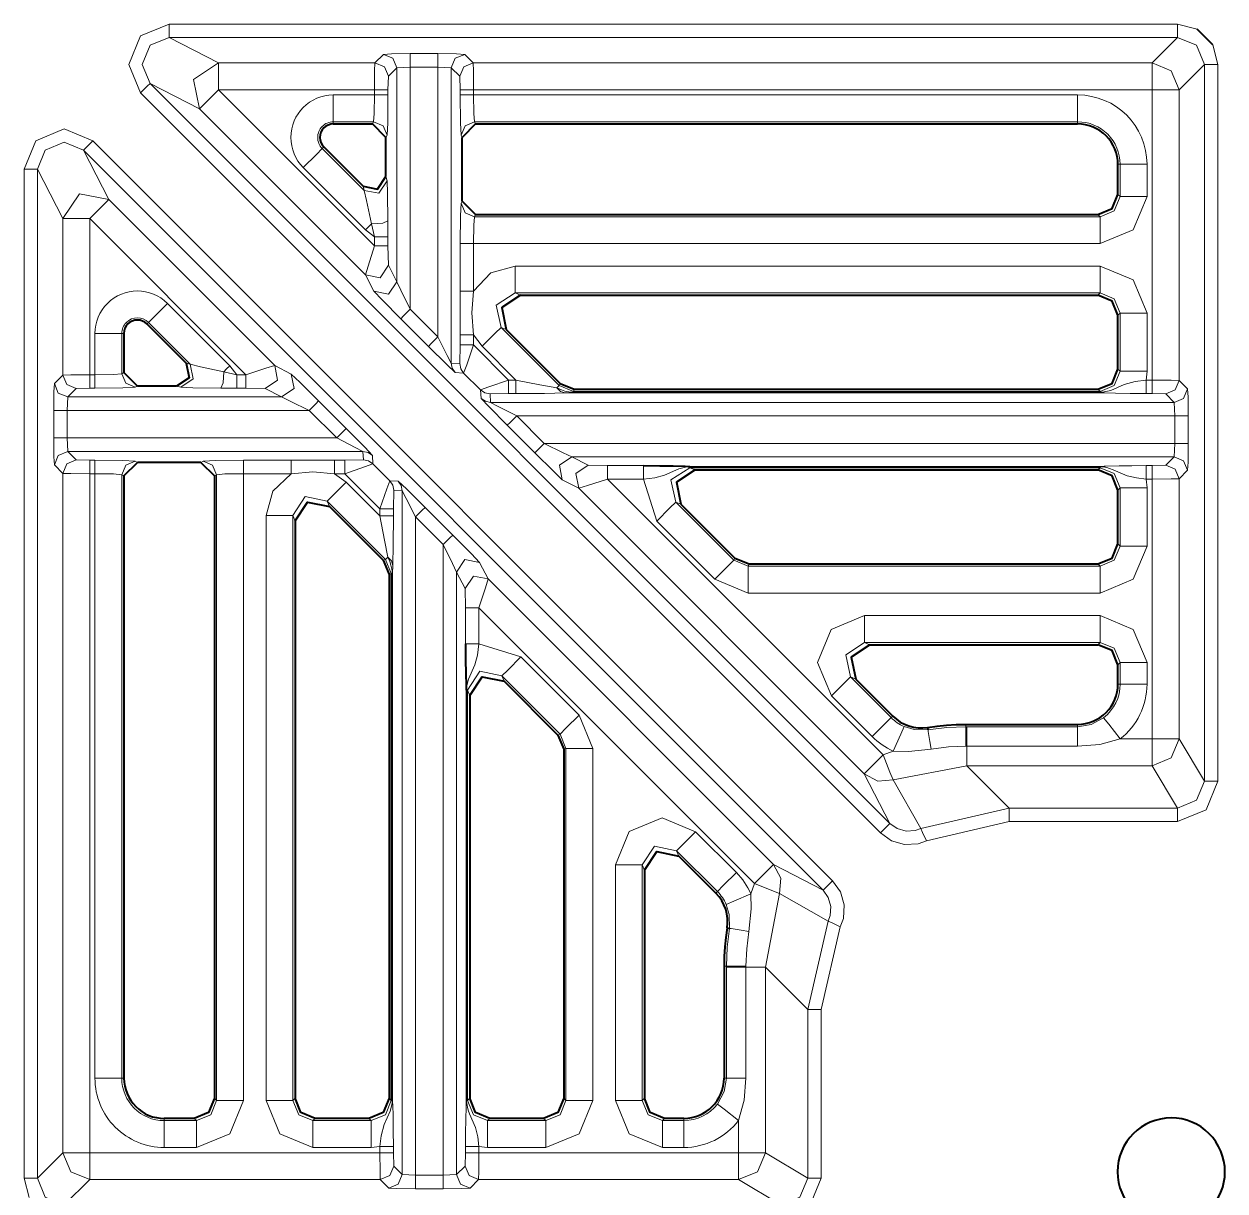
# Model space of a CAD drawing. Header units: millimetres. Extents: x 0 to 2941, y -405 to 1422.
# Drawn here: x 516.38 to 561.07, y 837.47 to 880.88 of the extents above; entities that cross this region are included whole.
import ezdxf

# ---------------------------------------------------------------- set-up
doc = ezdxf.new("R2010")
doc.units = ezdxf.units.MM
doc.layers.add('FINE', color=9, linetype='Continuous')
doc.layers.add('OUTLINE', color=7, linetype='Continuous')

msp = doc.modelspace()

# ---------------------------------------------------------------- linework, layer by layer
at = {"layer": 'FINE', "lineweight": 9}
for p, q in [((559.304, 880.877), (560.031, 880.689)), ((558.36, 879.434), (559.304, 880.377)), ((530.751, 879.775), (531.777, 879.775)), ((532.777, 879.749), (533.092, 879.434)), ((530.252, 879.249), (529.936, 878.934)), ((530.751, 879.274), (530.252, 879.249)), ((530.252, 871.292), (530.252, 879.249)), ((530.751, 879.274), (530.751, 870.268)), ((531.777, 869.242), (531.777, 879.274)), ((533.092, 879.434), (558.36, 879.434)), ((560.304, 879.378), (559.36, 878.434)), ((529.936, 878.934), (529.923, 878.434)), ((532.605, 878.434), (532.592, 878.934)), ((527.888, 878.238), (529.424, 878.238)), ((529.923, 878.434), (529.923, 878.238)), ((532.605, 878.238), (532.605, 878.434)), ((533.105, 878.434), (533.105, 878.238)), ((558.36, 878.434), (533.105, 878.434)), ((533.105, 878.238), (555.585, 878.238)), ((559.36, 878.434), (559.36, 867.621)), ((529.083, 871.55), (522.906, 877.727)), ((529.386, 877.24), (527.888, 877.24)), ((527.888, 877.24), (527.888, 877.159)), ((529.346, 877.159), (529.386, 877.24)), ((555.585, 877.24), (533.142, 877.24)), ((533.142, 877.24), (533.183, 877.159)), ((555.585, 877.159), (555.585, 877.24)), ((529.886, 876.74), (529.845, 876.658)), ((532.683, 876.658), (532.642, 876.74)), ((518.587, 876.183), (546.112, 848.658)), ((527.535, 876.305), (527.477, 876.247)), ((527.477, 876.247), (529.033, 874.691)), ((516.38, 875.477), (516.38, 837.953)), ((516.88, 875.477), (517.823, 873.643)), ((516.88, 837.953), (516.88, 875.477)), ((529.087, 873.225), (526.771, 875.541)), ((557.166, 875.659), (557.085, 875.659)), ((557.166, 874.461), (557.166, 875.659)), ((558.165, 875.659), (558.165, 874.461)), ((529.033, 874.691), (528.993, 874.847)), ((557.085, 874.542), (557.166, 874.461)), ((532.642, 874.212), (532.683, 874.294)), ((517.823, 873.643), (517.823, 867.821)), ((518.823, 873.643), (524.633, 867.833)), ((518.823, 867.833), (518.823, 873.643)), ((529.424, 872.962), (529.087, 873.225)), ((529.424, 872.962), (529.31, 873.448)), ((529.921, 873.56), (529.923, 872.962)), ((529.923, 872.962), (529.923, 872.624)), ((529.923, 872.624), (529.936, 871.904)), ((532.605, 870.941), (532.605, 872.713)), ((556.417, 872.713), (533.105, 872.713)), ((529.936, 871.904), (530.252, 871.292)), ((534.658, 871.873), (556.417, 871.873)), ((529.398, 870.938), (529.083, 871.55)), ((556.417, 870.875), (534.658, 870.875)), ((534.658, 870.875), (534.854, 870.794)), ((556.336, 870.794), (556.417, 870.875)), ((524.032, 868.17), (521.716, 870.486)), ((530.751, 870.268), (531.777, 869.242)), ((557.166, 870.126), (557.085, 870.045)), ((557.166, 867.961), (557.166, 870.126)), ((520.952, 869.722), (521.01, 869.78)), ((521.01, 869.78), (522.566, 868.223)), ((531.424, 868.889), (530.398, 869.915)), ((520.017, 869.369), (520.099, 869.369)), ((520.017, 867.871), (520.017, 869.369)), ((532.605, 868.942), (532.605, 869.322)), ((533.422, 868.89), (533.105, 869.322)), ((534.325, 869.515), (534.128, 869.596)), ((534.128, 869.596), (536.293, 867.432)), ((532.592, 868.248), (532.605, 868.942)), ((532.277, 868.267), (532.592, 868.248)), ((517.823, 867.821), (517.508, 867.505)), ((520.099, 867.911), (520.017, 867.871)), ((522.566, 868.223), (522.41, 868.264)), ((524.295, 867.833), (523.809, 867.947)), ((524.295, 867.833), (524.032, 868.17)), ((524.633, 867.833), (524.295, 867.833)), ((526.319, 867.859), (525.707, 868.174)), ((532.738, 867.895), (532.423, 867.913)), ((533.366, 867.268), (532.738, 867.895)), ((557.085, 868.043), (557.166, 867.961)), ((558.165, 867.961), (558.134, 867.634)), ((520.517, 867.371), (520.599, 867.412)), ((522.056, 867.412), (522.213, 867.371)), ((536.293, 867.432), (536.327, 867.513)), ((536.293, 867.432), (536.823, 867.212)), ((559.36, 867.621), (559.675, 867.306)), ((517.982, 866.506), (518.008, 867.005)), ((518.823, 867.333), (519.019, 867.333)), ((523.697, 867.336), (524.295, 867.333)), ((524.295, 867.333), (524.633, 867.333)), ((524.633, 867.333), (525.353, 867.321)), ((525.353, 867.321), (525.965, 867.005)), ((533.384, 866.952), (533.366, 867.268)), ((534.413, 867.134), (533.719, 867.121)), ((533.719, 867.121), (533.737, 866.806)), ((534.678, 867.134), (534.413, 867.134)), ((536.856, 867.293), (536.823, 867.212)), ((536.823, 867.212), (556.417, 867.212)), ((536.823, 867.18), (556.417, 867.18)), ((556.417, 867.163), (536.823, 867.163)), ((556.417, 867.212), (556.336, 867.293)), ((559.175, 866.806), (558.86, 867.121)), ((517.483, 866.506), (517.483, 865.48)), ((517.982, 866.506), (526.989, 866.506)), ((517.982, 865.48), (517.982, 866.506)), ((526.989, 866.506), (528.015, 865.48)), ((528.368, 865.833), (527.343, 866.859)), ((559.175, 866.806), (533.737, 866.806)), ((559.201, 866.306), (559.175, 866.806)), ((534.713, 866.306), (559.201, 866.306)), ((559.201, 865.281), (559.201, 866.306)), ((559.701, 866.306), (559.701, 865.281)), ((535.385, 864.927), (534.359, 865.953)), ((528.015, 865.48), (517.982, 865.48)), ((518.008, 864.98), (517.982, 865.48)), ((559.201, 865.281), (535.739, 865.281)), ((559.175, 864.781), (559.201, 865.281)), ((518.008, 864.98), (528.99, 864.98)), ((518.323, 864.665), (518.008, 864.98)), ((529.362, 864.518), (529.344, 864.834)), ((536.763, 864.781), (559.175, 864.781)), ((536.763, 864.781), (537.375, 864.466)), ((558.86, 864.465), (559.175, 864.781)), ((517.508, 864.48), (517.823, 864.165)), ((518.823, 864.652), (518.323, 864.665)), ((519.019, 864.652), (518.823, 864.652)), ((520.599, 864.574), (520.517, 864.615)), ((523.046, 864.615), (522.964, 864.574)), ((526.316, 864.652), (524.543, 864.652)), ((529.989, 863.891), (529.362, 864.518)), ((537.375, 864.466), (538.095, 864.452)), ((538.095, 864.452), (539.435, 864.452)), ((541.158, 864.424), (556.417, 864.424)), ((541.158, 864.375), (541.354, 864.293)), ((556.417, 864.375), (541.158, 864.375)), ((556.336, 864.293), (556.417, 864.375)), ((559.675, 864.281), (559.36, 863.966)), ((517.823, 864.165), (517.823, 838.897)), ((518.823, 864.152), (519.019, 864.152)), ((518.823, 838.897), (518.823, 864.152)), ((519.019, 864.152), (519.019, 841.672)), ((520.017, 841.672), (520.017, 864.115)), ((520.017, 864.115), (520.099, 864.074)), ((523.464, 864.074), (523.545, 864.115)), ((523.545, 864.115), (523.545, 840.84)), ((524.543, 840.84), (524.543, 864.152)), ((524.543, 864.152), (526.316, 864.152)), ((528.367, 863.835), (527.935, 864.152)), ((529.623, 862.579), (528.367, 863.835)), ((530.304, 863.873), (529.989, 863.891)), ((537.021, 863.612), (536.409, 863.927)), ((539.922, 862.39), (539.435, 863.953)), ((558.134, 863.953), (558.165, 863.626)), ((559.36, 863.966), (559.36, 854.286)), ((530.123, 862.844), (530.136, 863.538)), ((530.136, 863.538), (530.451, 863.52)), ((530.451, 838.082), (530.451, 863.52)), ((547.644, 852.989), (537.021, 863.612)), ((557.166, 863.626), (557.085, 863.545)), ((557.166, 861.461), (557.166, 863.626)), ((558.165, 863.626), (558.165, 861.461)), ((527.742, 862.932), (527.661, 863.129)), ((527.661, 863.129), (529.826, 860.964)), ((540.825, 863.015), (540.628, 863.096)), ((540.628, 863.096), (542.793, 860.932)), ((525.384, 862.599), (525.384, 840.84)), ((526.382, 862.599), (526.464, 862.403)), ((526.382, 840.84), (526.382, 862.599)), ((529.623, 862.844), (529.623, 862.579)), ((530.123, 862.579), (530.123, 862.844)), ((530.951, 862.544), (530.951, 838.056)), ((530.951, 862.544), (531.976, 861.518)), ((532.33, 861.872), (531.304, 862.898)), ((542.087, 860.225), (539.922, 862.39)), ((531.976, 838.056), (531.976, 861.518)), ((557.085, 861.543), (557.166, 861.461)), ((529.826, 860.964), (529.744, 860.93)), ((529.826, 860.964), (530.045, 860.434)), ((533.645, 860.236), (533.33, 860.848)), ((542.793, 860.932), (542.827, 861.013)), ((542.793, 860.932), (543.323, 860.712)), ((543.356, 860.794), (543.323, 860.712)), ((543.323, 860.712), (556.417, 860.712)), ((556.417, 860.712), (556.336, 860.794)), ((529.964, 860.401), (530.045, 860.434)), ((530.045, 860.434), (530.045, 840.84)), ((530.077, 860.434), (530.077, 840.84)), ((530.094, 840.84), (530.094, 860.434)), ((532.476, 860.495), (532.476, 838.082)), ((532.476, 860.495), (532.791, 859.882)), ((544.267, 849.613), (533.645, 860.236)), ((543.323, 859.714), (542.087, 860.225)), ((532.791, 859.882), (532.804, 859.162)), ((556.417, 859.714), (543.323, 859.714)), ((532.804, 859.162), (532.804, 857.822)), ((547.658, 858.874), (556.417, 858.874)), ((534.867, 857.335), (533.304, 857.822)), ((547.658, 857.875), (547.854, 857.793)), ((556.417, 857.875), (547.658, 857.875)), ((556.336, 857.793), (556.417, 857.875)), ((537.032, 855.17), (534.867, 857.335)), ((558.165, 857.126), (558.165, 856.328)), ((534.242, 856.432), (534.161, 856.629)), ((534.161, 856.629), (536.326, 854.464)), ((557.085, 856.328), (557.166, 856.328)), ((532.882, 856.099), (532.964, 855.903)), ((532.882, 840.84), (532.882, 856.099)), ((547.941, 854.372), (546.422, 855.89)), ((537.544, 853.934), (537.032, 855.17)), ((548.647, 855.078), (548.704, 855.135)), ((536.326, 854.464), (536.244, 854.43)), ((536.326, 854.464), (536.545, 853.934)), ((551.424, 854.828), (551.424, 854.742)), ((551.424, 854.742), (551.462, 854.742)), ((551.462, 854.015), (551.422, 854.015)), ((555.585, 854.015), (551.462, 854.015)), ((536.464, 853.901), (536.545, 853.934)), ((536.545, 853.934), (536.545, 840.84)), ((537.544, 840.84), (537.544, 853.934)), ((548.351, 853.697), (548.726, 853.834)), ((551.462, 853.287), (548.716, 852.767)), ((558.36, 853.287), (551.462, 853.287)), ((548.599, 851.145), (547.644, 852.989)), ((548.716, 852.767), (549.746, 850.952)), ((549.746, 850.952), (553.037, 851.713)), ((553.037, 851.213), (549.965, 850.503)), ((559.305, 851.213), (553.037, 851.213)), ((542.885, 849.316), (541.367, 850.835)), ((540.742, 849.932), (540.661, 850.129)), ((540.661, 850.129), (542.179, 848.61)), ((538.384, 849.599), (538.384, 840.84)), ((546.112, 848.658), (544.267, 849.613)), ((542.179, 848.61), (542.122, 848.553)), ((543.56, 848.906), (543.423, 848.531)), ((543.97, 845.794), (544.489, 848.541)), ((544.489, 848.541), (546.305, 847.511)), ((546.305, 847.511), (545.544, 844.22)), ((546.044, 844.22), (546.754, 847.292)), ((542.429, 845.833), (542.515, 845.833)), ((542.515, 845.833), (542.515, 845.794)), ((542.515, 845.794), (542.515, 841.672)), ((543.242, 845.794), (543.242, 845.835)), ((543.242, 841.672), (543.242, 845.794)), ((545.544, 844.22), (545.544, 837.952)), ((546.044, 837.952), (546.044, 844.22)), ((520.099, 841.672), (520.017, 841.672)), ((542.515, 841.672), (542.429, 841.672)), ((523.545, 840.84), (523.464, 840.921)), ((526.464, 840.921), (526.382, 840.84)), ((530.045, 840.84), (529.964, 840.921)), ((532.964, 840.921), (532.882, 840.84)), ((536.545, 840.84), (536.464, 840.921)), ((539.464, 840.921), (539.382, 840.84)), ((521.599, 840.091), (521.599, 840.172)), ((522.715, 840.172), (522.796, 840.091)), ((527.131, 840.091), (527.213, 840.172)), ((529.215, 840.172), (529.296, 840.091)), ((533.631, 840.091), (533.713, 840.172)), ((535.715, 840.172), (535.796, 840.091)), ((540.131, 840.091), (540.213, 840.172)), ((540.929, 840.172), (540.929, 840.091)), ((522.796, 840.091), (521.599, 840.091)), ((529.296, 840.091), (527.131, 840.091)), ((535.796, 840.091), (533.631, 840.091)), ((540.929, 840.091), (540.131, 840.091)), ((542.971, 840.095), (542.971, 838.897)), ((517.823, 838.897), (516.88, 837.953)), ((529.623, 838.897), (518.823, 838.897)), ((521.599, 839.092), (522.796, 839.092)), ((527.131, 839.092), (529.296, 839.092)), ((529.296, 839.092), (529.623, 839.123)), ((529.623, 839.123), (529.623, 838.897)), ((530.123, 838.897), (530.123, 839.123)), ((530.136, 838.397), (530.123, 838.897)), ((532.804, 838.897), (532.792, 838.397)), ((532.804, 839.123), (532.804, 838.897)), ((533.304, 838.897), (533.304, 839.123)), ((533.304, 839.123), (533.631, 839.092)), ((542.971, 838.897), (533.304, 838.897)), ((533.631, 839.092), (535.796, 839.092)), ((540.131, 839.092), (540.929, 839.092)), ((530.451, 838.082), (530.136, 838.397)), ((532.792, 838.397), (532.476, 838.082)), ((516.38, 837.953), (516.568, 837.226)), ((517.879, 836.954), (518.823, 837.897)), ((518.823, 837.897), (529.636, 837.897)), ((529.636, 837.897), (529.951, 837.582)), ((530.951, 838.056), (530.451, 838.082)), ((531.976, 838.056), (530.951, 838.056)), ((532.476, 838.082), (531.976, 838.056)), ((530.951, 837.556), (531.976, 837.556))]:
    msp.add_line(p, q, dxfattribs=at)
for points in [[(548.246, 850.791), (520.72, 878.317), (520.28, 879.378), (520.719, 880.438), (521.78, 880.877), (559.304, 880.877)], [(521.78, 880.377), (521.78, 880.528), (521.78, 880.877)], [(559.304, 880.377), (559.304, 880.528), (559.304, 880.877)], [(521.78, 880.377), (521.072, 880.085), (520.779, 879.378), (521.074, 878.67)], [(559.304, 880.377), (521.78, 880.377), (523.613, 879.434)], [(560.304, 879.378), (560.011, 880.085), (559.304, 880.377)], [(560.616, 880.105), (560.803, 879.378), (560.803, 852.713)], [(523.613, 879.434), (529.436, 879.434), (529.752, 879.749)], [(529.752, 879.749), (530.054, 879.767), (530.751, 879.775)], [(530.252, 879.249), (530.105, 879.602), (529.752, 879.749)], [(530.751, 879.274), (530.751, 879.623), (530.751, 879.775)], [(531.777, 879.274), (531.777, 879.623), (531.777, 879.775)], [(531.777, 879.775), (532.475, 879.767), (532.777, 879.749)], [(532.277, 879.249), (532.424, 879.602), (532.777, 879.749)], [(522.906, 877.727), (522.691, 878.816), (523.613, 879.434)], [(523.613, 878.434), (523.613, 879.132), (523.613, 879.434)], [(529.424, 878.434), (529.427, 879.132), (529.436, 879.434)], [(529.936, 878.934), (529.79, 879.287), (529.436, 879.434)], [(532.277, 879.249), (531.777, 879.274), (530.751, 879.274)], [(532.592, 878.934), (532.277, 879.249), (532.277, 868.267)], [(532.592, 878.934), (532.739, 879.287), (533.092, 879.434)], [(533.092, 879.434), (533.101, 879.132), (533.105, 878.434)], [(558.36, 879.434), (559.067, 879.141), (559.36, 878.434)], [(558.36, 878.434), (558.36, 879.132), (558.36, 879.434)], [(559.36, 854.286), (560.304, 852.713), (560.304, 879.378)], [(560.304, 879.378), (560.455, 879.378), (560.803, 879.378)], [(521.074, 878.67), (520.968, 878.565), (520.72, 878.317)], [(522.906, 877.727), (521.074, 878.67), (548.599, 851.145)], [(523.613, 878.434), (523.118, 877.938), (522.906, 877.727)], [(523.613, 878.434), (529.424, 872.624), (529.424, 872.962)], [(529.424, 878.238), (529.424, 878.434), (523.613, 878.434)], [(527.888, 877.24), (527.888, 877.55), (527.888, 878.238)], [(529.386, 877.24), (529.413, 877.55), (529.424, 878.238)], [(529.923, 878.434), (529.773, 878.434), (529.424, 878.434)], [(529.923, 878.238), (529.773, 878.238), (529.424, 878.238)], [(529.923, 878.238), (529.913, 877.206), (529.886, 876.74)], [(532.605, 878.434), (532.756, 878.434), (533.105, 878.434)], [(532.605, 878.238), (532.756, 878.238), (533.105, 878.238)], [(532.642, 876.74), (532.616, 877.206), (532.605, 878.238)], [(533.105, 878.238), (533.116, 877.55), (533.142, 877.24)], [(555.585, 877.24), (555.585, 877.55), (555.585, 878.238)], [(558.134, 867.634), (558.36, 867.634), (558.36, 878.434)], [(559.36, 878.434), (559.058, 878.434), (558.36, 878.434)], [(529.886, 876.74), (529.74, 877.093), (529.386, 877.24)], [(532.642, 876.74), (532.789, 877.093), (533.142, 877.24)], [(546.466, 849.011), (518.94, 876.537), (517.879, 876.977), (516.819, 876.538), (516.38, 875.477)], [(516.88, 875.477), (517.172, 876.185), (517.879, 876.477), (518.587, 876.183)], [(518.587, 876.183), (518.692, 876.289), (518.94, 876.537)], [(525.707, 868.174), (519.53, 874.351), (518.587, 876.183)], [(527.477, 876.247), (527.258, 876.028), (526.771, 875.541)], [(516.88, 875.477), (516.729, 875.477), (516.38, 875.477)], [(558.165, 875.659), (557.476, 875.659), (557.166, 875.659)], [(529.033, 874.691), (529.577, 874.585), (529.886, 875.044)], [(529.845, 875.201), (529.886, 875.044), (529.908, 874.592), (529.921, 873.56)], [(519.53, 874.351), (518.441, 874.566), (517.823, 873.643)], [(529.31, 873.448), (529.127, 874.31), (529.033, 874.691)], [(518.823, 873.643), (519.319, 874.139), (519.53, 874.351)], [(532.605, 872.713), (532.616, 873.746), (532.642, 874.212)], [(533.142, 873.712), (532.789, 873.859), (532.642, 874.212)], [(556.417, 873.712), (556.948, 873.93), (557.166, 874.461)], [(558.165, 874.461), (557.653, 873.225), (556.417, 872.713)], [(558.165, 874.461), (557.476, 874.461), (557.166, 874.461)], [(518.823, 873.643), (518.125, 873.643), (517.823, 873.643)], [(533.142, 873.712), (533.116, 873.402), (533.105, 872.713)], [(533.183, 873.794), (533.142, 873.712), (556.417, 873.712), (556.336, 873.794)], [(556.417, 872.713), (556.417, 873.402), (556.417, 873.712)], [(529.31, 873.448), (529.2, 873.338), (529.087, 873.225)], [(529.31, 873.448), (529.728, 873.472), (529.921, 873.56)], [(529.424, 872.962), (529.773, 872.962), (529.923, 872.962)], [(529.083, 871.55), (529.18, 871.876), (529.424, 872.624)], [(529.424, 872.624), (529.773, 872.624), (529.923, 872.624)], [(533.105, 872.713), (532.756, 872.713), (532.605, 872.713)], [(533.105, 872.713), (533.105, 870.941), (533.75, 871.622), (534.658, 871.873)], [(529.083, 871.55), (529.628, 871.443), (529.936, 871.904)], [(534.658, 870.875), (534.658, 871.185), (534.658, 871.873)], [(556.417, 870.875), (556.417, 871.185), (556.417, 871.873)], [(556.417, 871.873), (557.653, 871.362), (558.165, 870.126), (558.165, 867.961)], [(529.398, 870.938), (529.943, 870.831), (530.252, 871.292)], [(530.252, 871.292), (530.402, 870.973), (530.751, 870.268)], [(530.398, 869.915), (529.7, 870.619), (529.398, 870.938)], [(533.105, 870.941), (532.756, 870.941), (532.605, 870.941)], [(532.605, 869.322), (532.605, 870.131), (532.605, 870.941)], [(533.105, 870.941), (533.039, 870.131), (533.105, 869.322)], [(534.658, 870.875), (533.953, 870.418), (534.128, 869.596)], [(557.166, 870.126), (556.948, 870.657), (556.417, 870.875)], [(521.01, 869.78), (521.229, 869.999), (521.716, 870.486)], [(530.398, 869.915), (530.504, 870.02), (530.751, 870.268)], [(558.165, 870.126), (557.476, 870.126), (557.166, 870.126)], [(519.019, 869.369), (519.019, 867.833), (518.823, 867.833)], [(520.017, 869.369), (519.707, 869.369), (519.019, 869.369)], [(531.424, 868.889), (531.529, 868.994), (531.777, 869.242)], [(531.777, 869.242), (532.126, 868.551), (532.277, 868.267)], [(533.105, 869.322), (532.756, 869.322), (532.605, 869.322)], [(533.105, 869.322), (533.105, 868.942), (534.413, 867.634)], [(534.128, 869.596), (533.909, 869.377), (533.422, 868.89)], [(532.423, 867.913), (532.122, 868.198), (531.424, 868.889)], [(533.105, 868.942), (532.756, 868.942), (532.605, 868.942)], [(533.105, 868.942), (532.853, 868.203), (532.738, 867.895)], [(534.413, 867.634), (534.678, 867.634), (533.422, 868.89)], [(532.423, 867.913), (532.315, 868.075), (532.277, 868.267)], [(518.823, 867.833), (518.125, 867.83), (517.823, 867.821)], [(518.323, 867.321), (517.97, 867.467), (517.823, 867.821)], [(518.823, 867.333), (518.823, 867.484), (518.823, 867.833)], [(520.017, 867.871), (519.707, 867.844), (519.019, 867.833)], [(519.019, 867.333), (519.019, 867.484), (519.019, 867.833)], [(520.517, 867.371), (520.164, 867.517), (520.017, 867.871)], [(522.566, 868.223), (522.672, 867.68), (522.213, 867.371)], [(523.809, 867.947), (522.947, 868.13), (522.566, 868.223)], [(523.809, 867.947), (523.785, 867.529), (523.697, 867.336)], [(523.809, 867.947), (523.919, 868.057), (524.032, 868.17)], [(524.295, 867.833), (524.295, 867.484), (524.295, 867.333)], [(525.707, 868.174), (525.38, 868.077), (524.633, 867.833)], [(524.633, 867.833), (524.633, 867.484), (524.633, 867.333)], [(525.707, 868.174), (525.814, 867.63), (525.353, 867.321)], [(526.319, 867.859), (526.427, 867.315), (525.965, 867.005)], [(527.343, 866.859), (526.638, 867.557), (526.319, 867.859)], [(532.738, 867.895), (532.63, 868.057), (532.592, 868.248)], [(556.417, 867.212), (556.948, 867.43), (557.166, 867.961)], [(558.165, 867.961), (557.476, 867.961), (557.166, 867.961)], [(517.508, 867.505), (517.49, 867.203), (517.483, 866.506)], [(518.008, 867.005), (517.655, 867.152), (517.508, 867.505)], [(533.366, 867.268), (533.674, 867.382), (534.413, 867.634)], [(534.413, 867.634), (534.413, 867.285), (534.413, 867.134)], [(534.678, 867.634), (534.678, 867.285), (534.678, 867.134)], [(534.678, 867.634), (535.572, 867.46), (536.206, 867.345)], [(536.293, 867.432), (536.267, 867.405), (536.206, 867.345)], [(556.417, 867.18), (556.488, 867.182), (556.574, 867.191), (556.814, 867.251), (557.314, 867.473), (557.727, 867.584), (558.134, 867.634)], [(558.134, 867.634), (558.134, 867.285), (558.134, 867.134)], [(558.36, 867.634), (558.36, 867.285), (558.36, 867.134)], [(558.36, 867.634), (559.058, 867.63), (559.36, 867.621)], [(559.36, 867.621), (559.213, 867.268), (558.86, 867.121)], [(525.965, 867.005), (518.008, 867.005), (518.323, 867.321), (518.823, 867.333)], [(519.019, 867.333), (520.051, 867.344), (520.517, 867.371)], [(522.213, 867.371), (522.666, 867.349), (523.697, 867.336)], [(525.965, 867.005), (526.284, 866.855), (526.989, 866.506)], [(533.366, 867.268), (533.528, 867.159), (533.719, 867.121)], [(533.737, 866.806), (533.546, 866.844), (533.384, 866.952)], [(534.359, 865.953), (533.669, 866.651), (533.384, 866.952)], [(536.516, 867.154), (535.752, 867.14), (534.678, 867.134)], [(536.206, 867.345), (536.344, 867.206), (536.516, 867.154)], [(536.206, 867.345), (536.375, 867.27), (536.501, 867.227), (536.656, 867.193), (536.732, 867.184), (536.801, 867.18), (536.823, 867.18)], [(536.823, 867.163), (536.814, 867.163), (536.788, 867.163), (536.758, 867.163), (536.691, 867.161), (536.627, 867.158), (536.516, 867.154)], [(536.823, 867.18), (536.823, 867.201), (536.823, 867.212)], [(536.823, 867.18), (536.823, 867.168), (536.823, 867.163)], [(556.417, 867.18), (556.417, 867.201), (556.417, 867.212)], [(556.417, 867.18), (556.417, 867.168), (556.417, 867.163)], [(558.134, 867.134), (557.542, 867.137), (556.994, 867.146), (556.586, 867.16), (556.478, 867.163), (556.444, 867.163), (556.417, 867.163)], [(558.86, 867.121), (558.36, 867.134), (558.134, 867.134)], [(559.675, 867.306), (559.529, 866.953), (559.175, 866.806)], [(559.675, 867.306), (559.693, 867.004), (559.701, 866.306)], [(517.982, 866.506), (517.634, 866.506), (517.483, 866.506)], [(527.343, 866.859), (527.237, 866.753), (526.989, 866.506)], [(533.737, 866.806), (534.022, 866.655), (534.713, 866.306), (535.739, 865.281)], [(534.713, 866.306), (534.465, 866.059), (534.359, 865.953)], [(559.701, 866.306), (559.55, 866.306), (559.201, 866.306)], [(528.368, 865.833), (528.263, 865.728), (528.015, 865.48)], [(529.344, 864.834), (529.059, 865.135), (528.368, 865.833)], [(517.982, 865.48), (517.634, 865.48), (517.483, 865.48)], [(517.483, 865.48), (517.49, 864.782), (517.508, 864.48)], [(528.015, 865.48), (528.706, 865.131), (528.99, 864.98)], [(535.739, 865.281), (535.491, 865.033), (535.385, 864.927)], [(535.739, 865.281), (536.444, 864.932), (536.763, 864.781)], [(559.701, 865.281), (559.55, 865.281), (559.201, 865.281)], [(559.701, 865.281), (559.693, 864.583), (559.675, 864.281)], [(518.008, 864.98), (517.655, 864.833), (517.508, 864.48)], [(528.99, 864.98), (529.008, 864.665), (528.314, 864.652)], [(529.344, 864.834), (529.182, 864.942), (528.99, 864.98)], [(536.409, 863.927), (536.09, 864.229), (535.385, 864.927)], [(536.763, 864.781), (536.301, 864.472), (536.409, 863.927)], [(559.175, 864.781), (559.529, 864.634), (559.675, 864.281)], [(518.323, 864.665), (517.97, 864.518), (517.823, 864.165)], [(518.823, 864.652), (518.823, 864.501), (518.823, 864.152)], [(519.019, 864.652), (519.019, 864.501), (519.019, 864.152)], [(520.517, 864.615), (520.051, 864.641), (519.019, 864.652)], [(520.517, 864.615), (520.164, 864.468), (520.017, 864.115)], [(524.543, 864.652), (523.511, 864.641), (523.046, 864.615)], [(523.545, 864.115), (523.398, 864.468), (523.046, 864.615)], [(524.543, 864.152), (524.543, 864.501), (524.543, 864.652)], [(526.316, 864.152), (526.316, 864.501), (526.316, 864.652)], [(528.314, 864.652), (527.935, 864.652), (527.126, 864.652), (526.316, 864.652)], [(527.935, 864.152), (527.935, 864.501), (527.935, 864.652)], [(528.314, 864.152), (528.314, 864.501), (528.314, 864.652)], [(528.314, 864.152), (529.054, 864.404), (529.362, 864.518)], [(529.362, 864.518), (529.2, 864.627), (529.008, 864.665)], [(537.375, 864.466), (536.914, 864.157), (537.021, 863.612)], [(538.095, 864.452), (538.095, 864.302), (538.095, 863.953)], [(539.435, 864.452), (539.435, 864.302), (539.435, 863.953)], [(541.158, 864.407), (541.086, 864.405), (540.997, 864.396), (540.746, 864.333), (540.217, 864.1), (539.853, 864.004), (539.435, 863.953)], [(541.158, 864.375), (540.453, 863.918), (540.628, 863.096)], [(541.158, 864.424), (541.158, 864.419), (541.158, 864.407)], [(556.417, 864.375), (556.417, 864.385), (556.417, 864.407), (541.158, 864.407)], [(541.158, 864.375), (541.158, 864.385), (541.158, 864.407)], [(556.417, 864.424), (556.43, 864.424), (556.457, 864.424), (556.516, 864.425), (556.565, 864.427), (556.639, 864.429), (557.133, 864.444), (557.604, 864.45), (558.134, 864.452)], [(556.417, 864.424), (556.417, 864.419), (556.417, 864.407)], [(558.134, 863.953), (557.77, 863.996), (557.427, 864.074), (556.909, 864.299), (556.772, 864.349), (556.666, 864.379), (556.52, 864.402), (556.45, 864.406), (556.417, 864.407)], [(557.166, 863.626), (556.948, 864.157), (556.417, 864.375)], [(558.134, 864.452), (558.36, 864.452), (558.86, 864.465)], [(558.134, 864.452), (558.134, 864.302), (558.134, 863.953)], [(558.36, 864.452), (558.36, 864.302), (558.36, 863.953)], [(558.86, 864.465), (559.213, 864.319), (559.36, 863.966)], [(517.823, 864.165), (518.125, 864.156), (518.823, 864.152)], [(519.019, 864.152), (519.707, 864.141), (520.017, 864.115)], [(523.545, 864.115), (523.855, 864.141), (524.543, 864.152)], [(526.316, 864.152), (525.635, 863.507), (525.384, 862.599)], [(526.316, 864.152), (527.126, 864.218), (527.935, 864.152)], [(527.661, 863.129), (527.88, 863.348), (528.367, 863.835)], [(527.935, 864.152), (528.314, 864.152), (529.623, 862.844)], [(529.989, 863.891), (529.874, 863.583), (529.623, 862.844)], [(529.989, 863.891), (530.098, 863.729), (530.136, 863.538)], [(530.451, 863.52), (530.413, 863.711), (530.304, 863.873)], [(531.304, 862.898), (530.606, 863.588), (530.304, 863.873)], [(538.095, 863.953), (537.347, 863.709), (537.021, 863.612)], [(539.435, 863.953), (538.095, 863.953), (548.351, 853.697)], [(557.162, 854.286), (558.36, 854.286), (558.36, 863.953), (558.134, 863.953)], [(559.36, 863.966), (559.058, 863.957), (558.36, 863.953)], [(530.451, 863.52), (530.602, 863.235), (530.951, 862.544)], [(557.166, 863.626), (557.476, 863.626), (558.165, 863.626)], [(526.382, 862.599), (526.839, 863.304), (527.661, 863.129)], [(539.922, 862.39), (540.409, 862.877), (540.628, 863.096)], [(526.382, 862.599), (526.072, 862.599), (525.384, 862.599)], [(529.623, 862.844), (529.972, 862.844), (530.123, 862.844)], [(529.623, 862.579), (529.972, 862.579), (530.123, 862.579)], [(529.623, 862.579), (529.797, 861.685), (529.912, 861.051)], [(530.103, 860.741), (530.117, 861.505), (530.123, 862.579)], [(530.951, 862.544), (531.198, 862.792), (531.304, 862.898)], [(531.976, 861.518), (532.224, 861.766), (532.33, 861.872)], [(533.33, 860.848), (533.028, 861.167), (532.33, 861.872)], [(531.976, 861.518), (532.325, 860.813), (532.476, 860.495)], [(556.417, 860.712), (556.948, 860.93), (557.166, 861.461)], [(558.165, 861.461), (557.653, 860.225), (556.417, 859.714)], [(557.166, 861.461), (557.476, 861.461), (558.165, 861.461)], [(529.826, 860.964), (529.852, 860.99), (529.912, 861.051)], [(529.912, 861.051), (530.051, 860.912), (530.103, 860.741)], [(529.912, 861.051), (529.987, 860.882), (530.03, 860.756), (530.064, 860.601), (530.073, 860.525), (530.077, 860.456), (530.077, 860.434)], [(530.094, 860.434), (530.094, 860.443), (530.094, 860.469), (530.094, 860.499), (530.096, 860.566), (530.098, 860.63), (530.103, 860.741)], [(532.476, 860.495), (532.785, 860.956), (533.33, 860.848)], [(542.087, 860.225), (542.574, 860.712), (542.793, 860.932)], [(543.323, 859.714), (543.323, 860.402), (543.323, 860.712)], [(556.417, 859.714), (556.417, 860.402), (556.417, 860.712)], [(530.077, 860.434), (530.056, 860.434), (530.045, 860.434)], [(530.077, 860.434), (530.089, 860.434), (530.094, 860.434)], [(532.791, 859.882), (533.1, 860.344), (533.645, 860.236)], [(533.304, 859.162), (533.548, 859.91), (533.645, 860.236)], [(532.804, 859.162), (532.955, 859.162), (533.304, 859.162)], [(533.304, 857.822), (533.304, 859.162), (543.56, 848.906)], [(546.422, 855.89), (545.906, 857.129), (546.417, 858.363), (547.658, 858.874)], [(547.658, 857.875), (547.658, 858.185), (547.658, 858.874)], [(556.417, 857.875), (556.417, 858.185), (556.417, 858.874)], [(556.417, 858.874), (557.653, 858.362), (558.165, 857.126)], [(532.804, 857.822), (532.955, 857.822), (533.304, 857.822)], [(532.85, 856.099), (532.852, 856.171), (532.861, 856.26), (532.924, 856.511), (533.157, 857.04), (533.253, 857.404), (533.304, 857.822)], [(547.658, 857.875), (546.953, 857.418), (547.128, 856.596)], [(557.166, 857.126), (556.948, 857.657), (556.417, 857.875)], [(534.867, 857.335), (534.38, 856.848), (534.161, 856.629)], [(557.166, 856.328), (557.166, 857.126), (557.085, 857.045)], [(557.166, 857.126), (557.476, 857.126), (558.165, 857.126)], [(532.882, 856.099), (533.339, 856.804), (534.161, 856.629)], [(546.422, 855.89), (546.909, 856.377), (547.128, 856.596)], [(547.325, 856.515), (547.128, 856.596), (548.647, 855.078)], [(557.166, 856.328), (557.476, 856.328), (558.165, 856.328)], [(532.833, 856.099), (532.833, 840.84), (532.833, 840.827), (532.833, 840.8), (532.832, 840.741), (532.83, 840.692), (532.828, 840.617), (532.814, 840.124), (532.807, 839.653), (532.804, 839.123)], [(532.833, 856.099), (532.839, 856.099), (532.85, 856.099)], [(533.304, 839.123), (533.261, 839.487), (533.183, 839.83), (532.958, 840.348), (532.907, 840.485), (532.878, 840.592), (532.855, 840.737), (532.85, 840.807), (532.85, 840.84), (532.85, 856.099)], [(532.882, 856.099), (532.871, 856.099), (532.85, 856.099)], [(537.032, 855.17), (536.545, 854.683), (536.326, 854.464)], [(547.941, 854.372), (548.427, 854.858), (548.647, 855.078)], [(555.585, 854.742), (556.088, 854.826), (556.552, 855.076)], [(556.552, 855.076), (556.742, 854.831), (557.162, 854.286)], [(548.726, 853.834), (549.004, 854.464), (549.128, 854.748)], [(550.016, 854.627), (550.718, 854.714), (551.424, 854.742)], [(550.132, 853.91), (550.087, 854.189), (550.051, 854.415), (550.026, 854.567), (550.017, 854.631)], [(551.422, 854.015), (551.423, 854.525), (551.424, 854.742)], [(551.462, 854.742), (555.585, 854.742), (555.585, 854.828)], [(551.462, 854.015), (551.462, 854.525), (551.462, 854.742)], [(555.585, 854.742), (555.585, 854.525), (555.585, 854.015)], [(551.422, 854.015), (550.778, 853.988), (550.134, 853.908)], [(551.462, 853.287), (551.462, 853.502), (551.462, 854.015)], [(557.162, 854.286), (556.405, 854.083), (555.585, 854.015)], [(559.36, 854.286), (559.058, 854.286), (558.36, 854.286)], [(558.36, 853.287), (558.36, 853.595), (558.36, 854.286)], [(559.36, 854.286), (559.067, 853.58), (558.36, 853.287)], [(537.544, 853.934), (536.855, 853.934), (536.545, 853.934)], [(548.351, 853.697), (547.855, 853.201), (547.644, 852.989)], [(548.716, 852.767), (548.602, 853.057), (548.351, 853.697)], [(550.133, 853.91), (549.285, 853.821), (548.726, 853.834)], [(551.462, 853.287), (553.037, 851.713), (559.305, 851.713), (558.36, 853.287)], [(548.716, 852.767), (548.147, 852.719), (547.644, 852.989)], [(559.305, 851.713), (560.011, 852.005), (560.304, 852.713)], [(560.803, 852.713), (560.365, 851.652), (559.305, 851.213)], [(560.803, 852.713), (560.455, 852.713), (560.304, 852.713)], [(541.367, 850.835), (540.128, 851.351), (538.894, 850.84), (538.384, 849.599)], [(553.037, 851.213), (553.037, 851.559), (553.037, 851.713)], [(559.305, 851.213), (559.305, 851.559), (559.305, 851.713)], [(548.599, 851.145), (548.494, 851.039), (548.246, 850.791)], [(548.599, 851.145), (548.874, 850.95), (549.198, 850.857), (549.533, 850.876), (549.746, 850.952)], [(549.965, 850.503), (549.815, 850.812), (549.746, 850.952)], [(541.367, 850.835), (540.88, 850.348), (540.661, 850.129)], [(549.965, 850.503), (549.646, 850.39), (549.142, 850.36), (548.657, 850.5), (548.246, 850.791)], [(539.382, 849.599), (539.839, 850.304), (540.661, 850.129)], [(539.382, 849.599), (539.072, 849.599), (538.384, 849.599)], [(539.382, 840.84), (539.382, 849.599), (539.464, 849.403)], [(543.56, 848.906), (544.056, 849.402), (544.267, 849.613)], [(544.489, 848.541), (544.538, 849.11), (544.267, 849.613)], [(542.885, 849.316), (542.399, 848.83), (542.179, 848.61)], [(544.489, 848.541), (544.2, 848.655), (543.56, 848.906)], [(546.112, 848.658), (546.218, 848.763), (546.466, 849.011)], [(546.112, 848.658), (546.307, 848.383), (546.4, 848.059), (546.381, 847.724), (546.305, 847.511)], [(546.754, 847.292), (546.867, 847.611), (546.897, 848.114), (546.758, 848.6), (546.466, 849.011)], [(543.423, 848.531), (542.793, 848.253), (542.509, 848.129)], [(543.347, 847.124), (543.436, 847.971), (543.423, 848.531)], [(542.509, 848.129), (542.622, 847.758), (542.626, 847.242)], [(546.754, 847.292), (546.445, 847.443), (546.305, 847.511)], [(542.63, 847.241), (542.544, 846.539), (542.515, 845.833)], [(543.347, 847.125), (543.068, 847.17), (542.842, 847.206), (542.69, 847.231), (542.626, 847.24)], [(543.242, 845.835), (543.269, 846.48), (543.349, 847.123)], [(543.242, 845.835), (542.732, 845.834), (542.515, 845.833)], [(543.242, 845.794), (542.732, 845.794), (542.515, 845.794)], [(543.97, 845.794), (543.754, 845.794), (543.242, 845.794)], [(545.544, 837.952), (543.97, 838.897), (543.97, 845.794), (545.544, 844.22)], [(546.044, 844.22), (545.698, 844.22), (545.544, 844.22)], [(520.017, 841.672), (519.707, 841.672), (519.019, 841.672)], [(542.515, 841.672), (542.431, 841.169), (542.181, 840.705)], [(542.515, 841.672), (542.732, 841.672), (543.242, 841.672)], [(542.971, 840.095), (543.174, 840.852), (543.242, 841.672)], [(523.545, 840.84), (523.327, 840.309), (522.796, 840.091)], [(522.796, 839.092), (524.032, 839.604), (524.543, 840.84)], [(524.543, 840.84), (523.855, 840.84), (523.545, 840.84)], [(526.382, 840.84), (526.072, 840.84), (525.384, 840.84)], [(525.384, 840.84), (525.895, 839.604), (527.131, 839.092)], [(527.131, 840.091), (526.6, 840.309), (526.382, 840.84)], [(530.077, 840.84), (530.056, 840.84), (530.045, 840.84), (529.827, 840.309), (529.296, 840.091)], [(530.077, 840.84), (530.075, 840.77), (530.066, 840.683), (530.006, 840.443), (529.784, 839.943), (529.673, 839.53), (529.623, 839.123)], [(530.077, 840.84), (530.089, 840.84), (530.094, 840.84)], [(530.123, 839.123), (530.12, 839.715), (530.11, 840.263), (530.097, 840.671), (530.094, 840.779), (530.094, 840.813), (530.094, 840.84)], [(532.833, 840.84), (532.839, 840.84), (532.85, 840.84)], [(532.882, 840.84), (532.871, 840.84), (532.85, 840.84)], [(533.631, 840.091), (533.1, 840.309), (532.882, 840.84)], [(536.545, 840.84), (536.327, 840.309), (535.796, 840.091)], [(535.796, 839.092), (537.032, 839.604), (537.544, 840.84)], [(537.544, 840.84), (536.855, 840.84), (536.545, 840.84)], [(539.382, 840.84), (539.072, 840.84), (538.384, 840.84)], [(538.384, 840.84), (538.895, 839.604), (540.131, 839.092)], [(540.131, 840.091), (539.6, 840.309), (539.382, 840.84)], [(542.181, 840.705), (542.426, 840.515), (542.971, 840.095)], [(521.599, 839.092), (521.599, 839.781), (521.599, 840.091)], [(522.796, 839.092), (522.796, 839.781), (522.796, 840.091)], [(527.131, 839.092), (527.131, 839.781), (527.131, 840.091)], [(529.296, 839.092), (529.296, 839.781), (529.296, 840.091)], [(533.631, 840.091), (533.631, 839.781), (533.631, 839.092)], [(535.796, 840.091), (535.796, 839.781), (535.796, 839.092)], [(540.131, 840.091), (540.131, 839.781), (540.131, 839.092)], [(540.929, 840.091), (540.929, 839.781), (540.929, 839.092)], [(517.823, 838.897), (518.116, 838.19), (518.823, 837.897)], [(518.823, 838.897), (518.125, 838.897), (517.823, 838.897)], [(518.823, 837.897), (518.823, 838.199), (518.823, 838.897)], [(529.623, 839.123), (529.972, 839.123), (530.123, 839.123)], [(529.623, 838.897), (529.972, 838.897), (530.123, 838.897)], [(529.623, 838.897), (529.627, 838.199), (529.636, 837.897)], [(532.804, 839.123), (532.955, 839.123), (533.304, 839.123)], [(532.804, 838.897), (532.955, 838.897), (533.304, 838.897)], [(533.291, 837.897), (533.3, 838.199), (533.304, 838.897)], [(542.971, 837.897), (542.971, 838.199), (542.971, 838.897)], [(543.97, 838.897), (543.662, 838.897), (542.971, 838.897)], [(542.971, 837.897), (543.677, 838.19), (543.97, 838.897)], [(529.636, 837.897), (529.989, 838.044), (530.136, 838.397)], [(532.792, 838.397), (532.938, 838.044), (533.291, 837.897)], [(516.88, 837.953), (516.729, 837.953), (516.38, 837.953)], [(517.879, 836.954), (517.172, 837.246), (516.88, 837.953)], [(542.971, 837.897), (544.544, 836.954), (517.879, 836.954)], [(529.951, 837.582), (530.304, 837.729), (530.451, 838.082)], [(530.951, 837.556), (530.951, 837.707), (530.951, 838.056)], [(531.976, 837.556), (531.976, 837.707), (531.976, 838.056)], [(532.476, 838.082), (532.623, 837.729), (532.976, 837.582)], [(532.976, 837.582), (533.291, 837.897), (542.971, 837.897)], [(545.544, 837.952), (545.252, 837.246), (544.544, 836.954)], [(544.544, 836.454), (545.605, 836.892), (546.044, 837.952)], [(546.044, 837.952), (545.698, 837.952), (545.544, 837.952)], [(529.951, 837.582), (530.253, 837.564), (530.951, 837.556)], [(531.976, 837.556), (532.674, 837.564), (532.976, 837.582)]]:
    msp.add_lwpolyline(points, dxfattribs=at)
for points in [[(527.888, 878.238, 0.414198), (526.308, 876.658, 0.19894), (526.771, 875.541)], [(558.165, 875.659, 0.414204), (555.585, 878.239)], [(527.888, 877.24, 0.414214), (527.307, 876.658, 0.198916), (527.477, 876.247)], [(557.166, 875.659, 0.414214), (555.585, 877.24)], [(521.716, 870.486, 0.414193), (519.481, 870.486, 0.198837), (519.019, 869.369)], [(521.01, 869.78, 0.414102), (520.187, 869.78, 0.19837), (520.017, 869.369)], [(556.552, 855.076, 0.232312), (557.166, 856.328)], [(557.162, 854.287, 0.232304), (558.165, 856.328)], [(548.647, 855.078, 0.092991), (549.128, 854.748), (549.499, 854.635), (550.015, 854.631)], [(547.941, 854.372, 0.093005), (548.726, 853.834)], [(543.423, 848.531, 0.093025), (542.885, 849.316)], [(542.509, 848.129, 0.093384), (542.179, 848.61)], [(519.019, 841.672, 0.414218), (521.599, 839.092)], [(520.017, 841.672, 0.414206), (521.599, 840.091)], [(540.929, 840.091, 0.23222), (542.181, 840.705)], [(540.929, 839.092, 0.232231), (542.971, 840.095)]]:
    msp.add_lwpolyline(points, format="xyb", dxfattribs=at)
at = {"layer": 'OUTLINE', "lineweight": 40}
for p, q in [((560.616, 880.105), (560.031, 880.689)), ((527.888, 877.159), (529.346, 877.159)), ((529.845, 876.658), (529.346, 877.159)), ((533.183, 877.159), (532.683, 876.658)), ((533.183, 877.159), (555.585, 877.159)), ((529.845, 875.201), (529.845, 876.658)), ((532.683, 874.294), (532.683, 876.658)), ((527.535, 876.305), (528.993, 874.847)), ((532.683, 874.294), (533.183, 873.794)), ((533.183, 873.794), (556.336, 873.794)), ((534.854, 870.794), (556.336, 870.794)), ((520.952, 869.722), (522.41, 868.264)), ((557.085, 868.043), (557.085, 870.045)), ((520.099, 869.369), (520.099, 867.911)), ((534.325, 869.515), (536.327, 867.513)), ((520.599, 867.412), (520.099, 867.911)), ((522.056, 867.412), (520.599, 867.412)), ((536.327, 867.513), (536.856, 867.293)), ((536.856, 867.293), (556.336, 867.293)), ((520.099, 864.074), (520.599, 864.574)), ((522.964, 864.574), (520.599, 864.574)), ((522.964, 864.574), (523.464, 864.074)), ((541.354, 864.293), (556.336, 864.293)), ((520.099, 864.074), (520.099, 841.672)), ((523.464, 864.074), (523.464, 840.921)), ((557.085, 861.543), (557.085, 863.545)), ((527.742, 862.932), (529.744, 860.93)), ((540.825, 863.015), (542.827, 861.013)), ((526.464, 862.403), (526.464, 840.921)), ((529.744, 860.93), (529.964, 860.401)), ((542.827, 861.013), (543.356, 860.794)), ((543.356, 860.794), (556.336, 860.794)), ((529.964, 860.401), (529.964, 840.921)), ((547.854, 857.793), (556.336, 857.793)), ((557.085, 856.328), (557.085, 857.045)), ((534.242, 856.432), (536.244, 854.43)), ((547.325, 856.515), (548.704, 855.135)), ((532.964, 855.903), (532.964, 840.921)), ((536.244, 854.43), (536.464, 853.901)), ((550.002, 854.715), (550.015, 854.631)), ((551.424, 854.828), (555.585, 854.828)), ((540.742, 849.932), (542.122, 848.553)), ((539.464, 849.403), (539.464, 840.921)), ((542.542, 847.255), (542.626, 847.242)), ((542.429, 845.833), (542.429, 841.672)), ((522.715, 840.172), (521.599, 840.172)), ((529.215, 840.172), (527.213, 840.172)), ((535.715, 840.172), (533.713, 840.172)), ((540.929, 840.172), (540.213, 840.172))]:
    msp.add_line(p, q, dxfattribs=at)
for points in [[(527.888, 877.159, 0.414289), (527.388, 876.658, 0.198884), (527.535, 876.305)], [(557.085, 874.542), (557.085, 875.659, 0.414214), (555.585, 877.159)], [(520.952, 869.722, 0.414214), (520.245, 869.722, 0.199299), (520.099, 869.369)], [(555.585, 854.828, 0.414214), (557.085, 856.328)], [(548.704, 855.135, 0.240422), (550.002, 854.715)], [(542.542, 847.255, 0.240498), (542.122, 848.553)], [(520.099, 841.672, 0.414214), (521.599, 840.172)], [(540.929, 840.172, 0.414205), (542.429, 841.672)]]:
    msp.add_lwpolyline(points, format="xyb", dxfattribs=at)
for points in [[(528.993, 874.847), (529.537, 874.738), (529.845, 875.201)], [(556.336, 873.794), (556.865, 874.013), (557.085, 874.542)], [(534.854, 870.794), (534.16, 870.332), (534.325, 869.515)], [(557.085, 870.045), (556.865, 870.574), (556.336, 870.794)], [(522.41, 868.264), (522.519, 867.72), (522.056, 867.412)], [(556.336, 867.293), (556.865, 867.513), (557.085, 868.043)], [(539.435, 864.452), (540.042, 864.449), (540.53, 864.441), (540.977, 864.428), (541.092, 864.424), (541.129, 864.424), (541.158, 864.424)], [(541.354, 864.293), (540.66, 863.832), (540.825, 863.015)], [(557.085, 863.545), (556.865, 864.074), (556.336, 864.293)], [(526.464, 862.403), (526.925, 863.097), (527.742, 862.932)], [(556.336, 860.794), (556.865, 861.013), (557.085, 861.543)], [(532.804, 857.822), (532.807, 857.215), (532.816, 856.727), (532.829, 856.28), (532.833, 856.164), (532.833, 856.128), (532.833, 856.099)], [(547.854, 857.793), (547.16, 857.332), (547.325, 856.515)], [(557.085, 857.045), (556.865, 857.574), (556.336, 857.793)], [(532.964, 855.903), (533.425, 856.597), (534.242, 856.432)], [(550.002, 854.711), (550.354, 854.762), (550.708, 854.798), (551.065, 854.82), (551.424, 854.828)], [(536.464, 853.901), (536.464, 840.921), (536.244, 840.392), (535.715, 840.172)], [(539.464, 849.403), (539.925, 850.097), (540.742, 849.932)], [(542.546, 847.255), (542.495, 846.903), (542.459, 846.549), (542.437, 846.192), (542.429, 845.833)], [(523.464, 840.921), (523.244, 840.392), (522.715, 840.172)], [(527.213, 840.172), (526.683, 840.392), (526.464, 840.921)], [(529.964, 840.921), (529.744, 840.392), (529.215, 840.172)], [(533.713, 840.172), (533.183, 840.392), (532.964, 840.921)], [(540.213, 840.172), (539.683, 840.392), (539.464, 840.921)]]:
    msp.add_lwpolyline(points, dxfattribs=at)
msp.add_lwpolyline([(561.067, 838.191, 0.414226), (559.067, 840.19, 0.414201), (557.067, 838.191, 0.414201), (559.067, 836.19, 0.414226)], format="xyb", close=True, dxfattribs=at)

doc.saveas('drawing.dxf')
